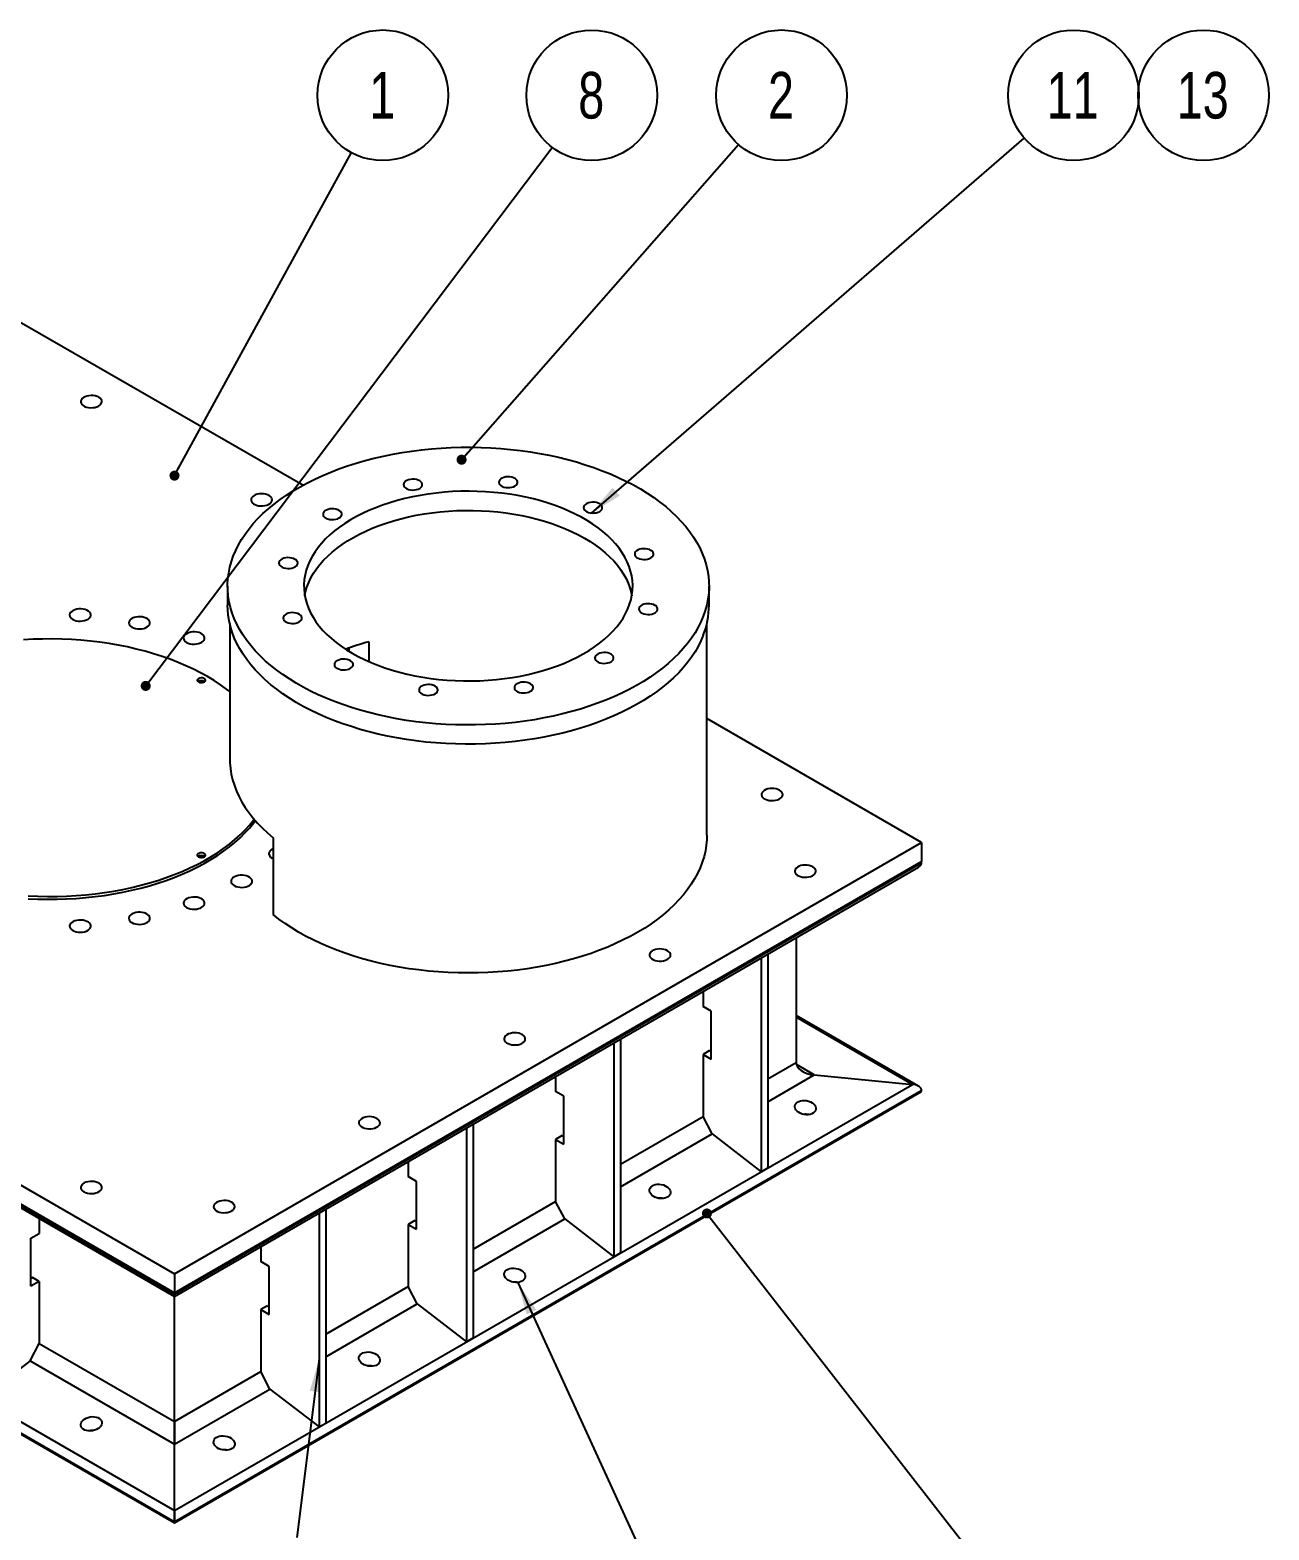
# Model space of a CAD drawing. Header units: millimetres. Extents: x 122 to 2816, y -707 to 556.
# Drawn here: x 328.4 to 398.8, y -651.1 to -565.9 of the extents above; entities that cross this region are included whole.
import ezdxf

# ---------------------------------------------------------------- set-up
doc = ezdxf.new("R2010")
doc.units = ezdxf.units.MM
doc.layers.add('FORMAT', color=7, linetype='Continuous')
doc.styles.add('SLDTEXTSTYLE7', font='TXT', dxfattribs={"width": 0.75})
doc.dimstyles.new('SLDDIMSTYLE0', dxfattribs={"dimtxt": 2.5, "dimasz": 1.852083, "dimexe": 0, "dimexo": 0.625, "dimgap": 0, "dimtad": 1, "dimdec": 0, "dimrnd": 1e-09, "dimtxsty": 'Standard', "dimsah": 1, "dimcen": 2.5, "dimazin": 3, "dimtfac": 1.852083, "dimtdec": 0, "dimtmove": 0, "dimatfit": 3, "dimfrac": 2})
doc.dimstyles.new('SLDDIMSTYLE1', dxfattribs={"dimtxt": 2.5, "dimasz": 0.569872, "dimexe": 0, "dimexo": 0.625, "dimgap": 0, "dimtad": 1, "dimdec": 0, "dimrnd": 1e-09, "dimtxsty": 'Standard', "dimblk1": 'DOT', "dimblk2": 'DOT', "dimsah": 1, "dimcen": 2.5, "dimazin": 3, "dimtfac": 0.569872, "dimtdec": 0, "dimtmove": 0, "dimatfit": 3, "dimldrblk": 'DOT', "dimfrac": 2})

# ---------------------------------------------------------------- blocks, each defined once
blk = doc.blocks.new('SW_NOTE_0_152')
at = {"layer": 'FORMAT', "color": 0}
blk.add_circle((1.782, 3.255), 3.71, dxfattribs=at)
at = {"layer": 'FORMAT', "color": 0, "insert": (1.755, 4.582), "char_height": 2.646, "attachment_point": 2, "style": 'SLDTEXTSTYLE7'}
blk.add_mtext('1', dxfattribs=at)
blk = doc.blocks.new('_Dot')
at = {"color": 0, "linetype": 'ByBlock', "lineweight": -2}
blk.add_line((-0.5, 0), (-1, 0), dxfattribs=at)
at = {"color": 0, "linetype": 'ByBlock', "const_width": 0.5}
blk.add_lwpolyline([(-0.25, 0, 1), (0.25, 0, 1)], format="xyb", close=True, dxfattribs=at)
blk = doc.blocks.new('SW_NOTE_0_153')
at = {"layer": 'FORMAT', "color": 0}
blk.add_circle((2.236, 2.961), 3.71, dxfattribs=at)
at = {"layer": 'FORMAT', "color": 0, "insert": (2.209, 4.289), "char_height": 2.646, "attachment_point": 2, "style": 'SLDTEXTSTYLE7'}
blk.add_mtext('8', dxfattribs=at)
blk = doc.blocks.new('SW_NOTE_0_154')
at = {"layer": 'FORMAT', "color": 0}
blk.add_circle((2.448, 2.789), 3.71, dxfattribs=at)
at = {"layer": 'FORMAT', "color": 0, "insert": (2.421, 4.116), "char_height": 2.646, "attachment_point": 2, "style": 'SLDTEXTSTYLE7'}
blk.add_mtext('2', dxfattribs=at)
blk = doc.blocks.new('SW_NOTE_0_158')
at = {"layer": 'FORMAT', "color": 0}
blk.add_circle((2.804, 2.43), 3.71, dxfattribs=at)
at = {"layer": 'FORMAT', "color": 0, "insert": (2.751, 3.758), "char_height": 2.6458, "attachment_point": 2, "style": 'SLDTEXTSTYLE7'}
blk.add_mtext('11', dxfattribs=at)
blk = doc.blocks.new('SW_NOTE_0_160')
at = {"layer": 'FORMAT', "color": 0}
blk.add_circle((1.955, 2.083), 3.71, dxfattribs=at)
at = {"layer": 'FORMAT', "color": 0, "insert": (1.902, 3.411), "char_height": 2.6458, "attachment_point": 2, "style": 'SLDTEXTSTYLE7'}
blk.add_mtext('13', dxfattribs=at)

msp = doc.modelspace()

# ---------------------------------------------------------------- linework, layer by layer
at = {"color": 7, "linetype": 'Continuous', "lineweight": 25}
for p, q in [((343.920992, -591.765351), (327.205282, -582.115577)), ((339.657413, -597.490687), (339.657413, -598.579408)), ((366.990746, -598.579408), (366.990746, -597.490687)), ((339.777413, -599.622623), (339.777413, -607.289177)), ((366.870746, -611.644061), (366.870746, -599.622623)), ((346.566595, -601.207251), (346.566595, -601.004481)), ((347.66704, -600.65214), (347.66704, -601.776208)), ((379.059779, -612.050541), (366.870746, -605.013962)), ((284.778875, -606.60782), (336.633372, -636.542784)), ((284.778875, -607.696541), (336.633372, -637.631505)), ((284.778875, -607.761952), (336.633372, -637.696916)), ((284.958402, -608.012171), (336.633372, -637.843496)), ((336.633372, -636.542784), (379.059779, -612.050541)), ((342.237803, -611.783377), (342.237803, -616.138262)), ((379.059779, -612.050541), (379.059779, -613.139262)), ((336.633372, -637.631505), (379.059779, -613.139262)), ((336.633372, -637.696916), (379.059779, -613.204673)), ((342.177593, -612.943311), (342.237803, -612.973715)), ((379.059779, -613.204673), (379.059779, -613.139262)), ((336.633372, -637.843496), (378.880251, -613.454892)), ((371.941571, -617.460507), (371.941571, -624.55425)), ((370.330247, -618.390704), (370.330247, -630.533324)), ((369.953124, -618.608413), (369.953124, -630.751032)), ((284.778875, -620.695783), (336.633372, -650.630747)), ((284.778875, -620.761194), (336.633372, -650.696158)), ((285.290945, -620.346764), (336.633372, -649.986116)), ((366.650055, -620.515234), (366.650055, -621.365414)), ((367.121459, -621.63755), (366.650055, -621.365414)), ((367.121459, -624.359353), (367.121459, -621.63755)), ((378.880251, -625.888285), (371.941571, -621.88267)), ((361.585693, -623.438828), (361.585693, -635.581447)), ((361.962817, -623.221119), (361.962817, -635.363738)), ((367.027178, -623.869508), (366.650055, -624.087217)), ((366.650055, -624.087217), (366.650055, -627.608977)), ((366.650055, -624.087217), (367.121459, -624.359353)), ((367.027178, -623.869508), (367.121459, -623.923935)), ((372.965712, -625.252288), (378.547708, -625.789484)), ((336.633372, -649.986116), (378.547708, -625.789484)), ((336.633372, -650.630747), (379.059779, -626.138504)), ((358.282625, -625.345649), (358.282625, -626.195829)), ((379.059779, -626.203915), (379.059779, -626.138504)), ((336.633372, -650.696158), (379.059779, -626.203915)), ((358.754029, -626.467965), (358.282625, -626.195829)), ((358.754029, -629.189768), (358.754029, -626.467965)), ((367.162126, -628.602628), (366.650055, -627.608977)), ((353.218263, -628.269242), (353.218263, -640.411862)), ((353.595387, -628.051534), (353.595387, -640.194153)), ((358.659748, -628.699923), (358.282625, -628.917631)), ((358.659748, -628.699923), (358.754029, -628.75435)), ((367.162126, -628.602628), (369.953124, -630.751032)), ((358.282625, -628.917631), (358.282625, -632.439391)), ((358.282625, -628.917631), (358.754029, -629.189768)), ((349.915194, -630.176063), (349.915194, -631.026243)), ((350.386599, -631.298379), (349.915194, -631.026243)), ((369.953124, -630.751032), (370.330247, -630.533324)), ((350.386599, -634.020182), (350.386599, -631.298379)), ((345.227956, -632.881948), (345.227956, -645.024568)), ((358.794695, -633.433042), (358.282625, -632.439391)), ((328.949478, -633.407679), (328.949478, -634.257859)), ((344.850833, -633.099657), (344.850833, -645.242276)), ((350.292318, -633.530337), (349.915194, -633.748046)), ((349.915194, -633.748046), (349.915194, -637.269806)), ((349.915194, -633.748046), (350.386599, -634.020182)), ((350.292318, -633.530337), (350.386599, -633.584765)), ((358.794695, -633.433042), (361.585693, -635.581447)), ((328.478074, -634.529995), (328.949478, -634.257859)), ((328.478074, -637.251798), (328.478074, -634.529995)), ((341.547764, -635.006478), (341.547764, -635.856658)), ((361.585693, -635.581447), (361.962817, -635.363738)), ((342.019169, -636.128794), (341.547764, -635.856658)), ((342.019169, -638.850597), (342.019169, -636.128794)), ((328.572355, -636.761953), (328.478074, -636.81638)), ((328.949478, -636.979662), (328.478074, -637.251798)), ((328.949478, -636.979662), (328.572355, -636.761953)), ((328.949478, -636.979662), (328.949478, -640.501421)), ((336.633372, -636.542784), (336.633372, -637.631505)), ((336.633372, -637.696916), (336.633372, -637.631505)), ((336.633372, -637.843496), (336.633372, -637.696916)), ((336.633372, -637.696916), (336.633372, -637.843496)), ((336.633372, -644.937239), (336.633372, -637.843496)), ((350.427265, -638.263457), (349.915194, -637.269806)), ((341.924888, -638.360752), (341.547764, -638.578461)), ((341.547764, -638.578461), (341.547764, -642.100221)), ((341.547764, -638.578461), (342.019169, -638.850597)), ((341.924888, -638.360752), (342.019169, -638.415179)), ((350.427265, -638.263457), (353.218263, -640.411862)), ((328.437407, -641.495072), (328.949478, -640.501421)), ((353.218263, -640.411862), (353.595387, -640.194153)), ((328.437407, -641.495072), (325.64641, -643.643477)), ((342.059835, -643.093872), (341.547764, -642.100221)), ((342.059835, -643.093872), (344.850833, -645.242276)), ((336.633372, -646.226502), (336.633372, -644.937239)), ((336.633372, -644.937239), (336.633372, -646.226502)), ((344.850833, -645.242276), (345.227956, -645.024568)), ((336.633372, -649.986116), (336.633372, -646.226502)), ((336.633372, -650.630747), (336.633372, -649.986116)), ((336.633372, -649.986116), (336.633372, -650.630747)), ((336.633372, -650.696158), (336.633372, -650.630747))]:
    msp.add_line(p, q, dxfattribs=at)
at = {"color": 8, "linetype": 'Continuous', "lineweight": 25}
for p, q in [((378.547708, -625.789484), (371.941571, -621.975842)), ((370.330247, -625.484447), (371.941571, -624.55425)), ((370.330247, -626.77371), (372.965712, -625.252288)), ((372.965712, -625.252288), (371.958282, -624.670711)), ((361.962817, -630.314861), (366.650055, -627.608977)), ((361.962817, -631.604125), (367.162126, -628.602628)), ((353.595387, -635.145276), (358.282625, -632.439391)), ((353.595387, -636.434539), (358.794695, -633.433042)), ((345.227956, -639.975691), (349.915194, -637.269806)), ((345.227956, -641.264954), (350.427265, -638.263457)), ((328.949478, -640.501421), (336.633372, -644.937239)), ((328.437407, -641.495072), (336.633372, -646.226502)), ((336.633372, -644.937239), (341.547764, -642.100221)), ((336.633372, -646.226502), (342.059835, -643.093872))]:
    msp.add_line(p, q, dxfattribs=at)
at = {"color": 7, "linetype": 'Continuous', "lineweight": 25, "flags": 128}
for points in [[(332.343591, -586.769103), (332.249502, -586.724814), (332.141897, -586.692365), (332.025179, -586.673086), (331.904127, -586.667764), (331.783698, -586.676618), (331.668821, -586.699286), (331.564201, -586.734839), (331.474119, -586.781822), (331.402264, -586.838312), (331.351577, -586.901995), (331.324134, -586.970265), (331.321059, -587.040327), (331.342477, -587.109311), (331.387511, -587.174395), (331.454317, -587.232913), (331.540162, -587.28247), (331.641529, -587.321036), (331.754269, -587.347034), (331.873767, -587.359398), (331.99513, -587.357623), (332.11339, -587.34178), (332.223704, -587.31252), (332.321558, -587.271039), (332.402944, -587.219035), (332.46453, -587.158639), (332.503796, -587.092322), (332.519134, -587.0228), (332.509916, -586.952918), (332.476519, -586.885539), (332.42031, -586.823419), (332.343591, -586.769103)], [(366.666792, -599.198309), (366.533154, -599.515159), (366.376949, -599.828551), (366.198443, -600.137948), (365.997942, -600.442823), (365.775788, -600.742654), (365.53236, -601.036929), (365.268075, -601.325145), (364.983383, -601.60681), (364.678772, -601.881443), (364.354761, -602.148574), (364.011905, -602.407748), (363.650788, -602.65852), (363.272029, -602.900464), (362.876274, -603.133165), (362.464199, -603.356226), (362.036508, -603.569266), (361.593932, -603.77192), (361.137227, -603.963844), (360.667174, -604.144707), (360.184575, -604.314203), (359.690255, -604.472041), (359.185059, -604.617951), (358.669849, -604.751685), (358.145506, -604.873013), (357.612926, -604.981728), (357.073018, -605.077646), (356.526705, -605.160601), (355.974921, -605.230452), (355.418608, -605.28708), (354.858716, -605.330388), (354.296202, -605.360302), (353.732028, -605.37677), (353.167156, -605.379766), (352.602553, -605.369283), (352.039182, -605.34534), (351.478007, -605.307977), (350.919986, -605.257259), (350.366071, -605.193271), (349.817211, -605.116124), (349.274342, -605.025949), (348.738392, -604.9229), (348.210277, -604.807153), (347.690898, -604.678906), (347.181143, -604.538378), (346.681884, -604.385809), (346.193973, -604.22146), (345.718243, -604.045612), (345.255508, -603.858564), (344.806558, -603.660638), (344.37216, -603.452169), (343.953056, -603.233516), (343.549962, -603.005052), (343.163568, -602.767166), (342.794532, -602.520265), (342.443486, -602.264772), (342.111029, -602.001122), (341.79773, -601.729766), (341.504123, -601.451167), (341.23071, -601.165802), (340.977959, -600.874159), (340.7463, -600.576734), (340.536131, -600.274038), (340.34781, -599.966586), (340.181658, -599.654904), (340.03796, -599.339524), (339.916961, -599.020986), (339.818868, -598.699833), (339.743849, -598.376614), (339.692031, -598.051882), (339.663503, -597.726191), (339.658314, -597.400098), (339.676472, -597.074159), (339.717948, -596.748932), (339.782669, -596.424972), (339.870526, -596.102833), (339.981367, -595.783066), (340.115005, -595.466215), (340.27121, -595.152824), (340.449715, -594.843426), (340.650217, -594.538552), (340.872371, -594.238721), (341.115799, -593.944446), (341.380084, -593.65623), (341.664776, -593.374564), (341.969387, -593.099932), (342.293398, -592.8328), (342.636254, -592.573627), (342.997371, -592.322854), (343.37613, -592.080911), (343.771885, -591.84821), (344.18396, -591.625149), (344.611651, -591.412109), (345.054227, -591.209454), (345.510931, -591.017531), (345.980985, -590.836667), (346.463584, -590.667172), (346.957904, -590.509334), (347.4631, -590.363424), (347.97831, -590.22969), (348.502653, -590.108362), (349.035233, -589.999646), (349.575141, -589.903729), (350.121454, -589.820774), (350.673238, -589.750923), (351.229551, -589.694295), (351.789443, -589.650987), (352.351957, -589.621073), (352.916131, -589.604604), (353.481003, -589.601609), (354.045606, -589.612092), (354.608977, -589.636035), (355.170152, -589.673398), (355.728173, -589.724116), (356.282088, -589.788104), (356.830948, -589.865251), (357.373817, -589.955426), (357.909767, -590.058475), (358.437882, -590.174222), (358.957261, -590.302469), (359.467015, -590.442997), (359.966275, -590.595566), (360.454186, -590.759915), (360.929916, -590.935763), (361.392651, -591.12281), (361.841601, -591.320737), (362.275999, -591.529205), (362.695103, -591.747858), (363.098196, -591.976323), (363.484591, -592.214209), (363.853627, -592.461109), (364.204673, -592.716603), (364.53713, -592.980253), (364.850429, -593.251609), (365.144036, -593.530207), (365.417449, -593.815572), (365.6702, -594.107216), (365.901858, -594.40464), (366.112028, -594.707337), (366.300349, -595.014789), (366.466501, -595.326471), (366.610199, -595.641851), (366.731198, -595.960389), (366.829291, -596.281542), (366.90431, -596.604761), (366.956128, -596.929493), (366.984656, -597.255184), (366.989845, -597.581277), (366.971686, -597.907216), (366.930211, -598.232443), (366.86549, -598.556402), (366.777633, -598.878541), (366.666792, -599.198309)], [(349.656001, -591.661425), (349.643359, -591.727601), (349.655656, -591.793798), (349.692315, -591.856922), (349.751624, -591.914021), (349.830808, -591.962424), (349.926166, -591.999869), (350.033237, -592.024604), (350.147017, -592.035474), (350.262184, -592.03197), (350.373353, -592.014255), (350.475327, -591.983159), (350.563337, -591.940134), (350.633268, -591.887193), (350.68185, -591.826812), (350.706812, -591.761813), (350.706985, -591.695237), (350.682363, -591.630195), (350.634096, -591.569729), (350.564441, -591.516667), (350.476656, -591.47349), (350.374844, -591.442217), (350.263768, -591.424309), (350.148619, -591.420604), (350.034784, -591.431276), (349.927584, -591.455826), (349.832031, -591.493105), (349.752595, -591.541371), (349.692989, -591.598366), (349.656001, -591.661425)], [(355.06879, -591.524997), (355.056148, -591.591172), (355.068445, -591.65737), (355.105104, -591.720493), (355.164413, -591.777592), (355.243597, -591.825995), (355.338954, -591.86344), (355.446026, -591.888175), (355.559805, -591.899045), (355.674973, -591.895541), (355.786142, -591.877826), (355.888116, -591.84673), (355.976126, -591.803705), (356.046057, -591.750764), (356.094639, -591.690383), (356.1196, -591.625384), (356.119774, -591.558808), (356.095151, -591.493766), (356.046884, -591.4333), (355.97723, -591.380238), (355.889444, -591.337061), (355.787633, -591.305788), (355.676556, -591.28788), (355.561408, -591.284175), (355.447572, -591.294848), (355.340372, -591.319397), (355.24482, -591.356676), (355.165384, -591.404942), (355.105778, -591.461937), (355.06879, -591.524997)], [(342.007383, -592.347892), (341.913295, -592.303603), (341.805689, -592.271154), (341.688971, -592.251874), (341.56792, -592.246553), (341.447491, -592.255407), (341.332614, -592.278075), (341.227993, -592.313628), (341.137911, -592.360611), (341.066056, -592.417101), (341.01537, -592.480784), (340.987927, -592.549054), (340.984852, -592.619115), (341.006269, -592.6881), (341.051303, -592.753184), (341.11811, -592.811702), (341.203954, -592.861258), (341.305321, -592.899825), (341.418062, -592.925823), (341.53756, -592.938187), (341.658923, -592.936411), (341.777182, -592.920569), (341.887497, -592.891308), (341.98535, -592.849827), (342.066736, -592.797824), (342.128323, -592.737428), (342.167589, -592.671111), (342.182927, -592.601589), (342.173708, -592.531707), (342.140311, -592.464327), (342.084103, -592.402208), (342.007383, -592.347892)], [(344.211983, -596.324507), (344.121994, -596.59028), (344.055249, -596.858328), (344.011919, -597.127973), (343.992111, -597.398534), (343.995877, -597.669328), (344.023207, -597.939671), (344.074032, -598.20888), (344.148223, -598.476274), (344.245594, -598.741179), (344.365897, -599.002925), (344.508829, -599.260851), (344.67403, -599.514305), (344.861081, -599.762648), (345.06951, -600.005251), (345.298792, -600.241502), (345.548345, -600.470805), (345.817541, -600.692579), (346.1057, -600.906265), (346.412092, -601.111323), (346.735945, -601.307236), (347.07644, -601.493507), (347.432717, -601.669667), (347.803876, -601.83527), (348.188979, -601.989898), (348.587055, -602.133161), (348.997096, -602.264697), (349.418068, -602.384173), (349.848907, -602.491288), (350.288524, -602.585771), (350.735809, -602.667383), (351.189633, -602.735919), (351.648848, -602.791204), (352.112295, -602.8331), (352.578804, -602.861501), (353.047195, -602.876335), (353.516285, -602.877563), (353.98489, -602.865185), (354.451825, -602.839229), (354.915912, -602.799763), (355.375977, -602.746886), (355.83086, -602.680731), (356.27941, -602.601465), (356.720494, -602.509289), (357.152999, -602.404436), (357.575832, -602.287171), (357.987924, -602.157788), (358.388236, -602.016617), (358.775754, -601.864012), (359.149502, -601.700361), (359.508533, -601.526075), (359.851943, -601.341595), (360.178862, -601.147388), (360.488465, -600.943943), (360.779971, -600.731776), (361.052643, -600.511421), (361.305791, -600.283435), (361.538777, -600.048395), (361.751012, -599.806894), (361.94196, -599.559541), (362.111138, -599.306963), (362.258119, -599.049796), (362.382532, -598.788692), (362.484063, -598.524308), (362.562455, -598.257313), (362.61751, -597.988382), (362.649089, -597.718193), (362.657112, -597.44743), (362.641559, -597.176776), (362.602469, -596.906915), (362.539942, -596.638529), (362.454134, -596.372295), (362.345263, -596.108886), (362.213603, -595.848968), (362.059488, -595.593198), (361.883307, -595.34222), (361.685504, -595.09667), (361.466579, -594.857167), (361.227086, -594.624316), (360.967629, -594.398706), (360.688864, -594.180907), (360.391495, -593.971469), (360.076273, -593.77092), (359.743994, -593.579768), (359.395498, -593.398496), (359.031665, -593.22756), (358.653414, -593.067394), (358.261701, -592.918401), (357.857515, -592.780958), (357.441877, -592.655412), (357.015837, -592.542081), (356.580472, -592.44125), (356.136881, -592.353175), (355.686184, -592.278077), (355.22952, -592.216147), (354.768043, -592.167541), (354.302919, -592.132382), (353.835321, -592.110758), (353.366433, -592.102724), (352.897437, -592.108301), (352.429519, -592.127474), (351.963861, -592.160195), (351.501639, -592.206382), (351.04402, -592.265917), (350.592161, -592.33865), (350.147204, -592.424397), (349.710271, -592.522943), (349.282467, -592.634038), (348.864873, -592.7574), (348.458542, -592.89272), (348.064503, -593.039654), (347.68375, -593.197832), (347.317245, -593.366855), (346.965913, -593.546294), (346.630643, -593.735697), (346.312281, -593.934586), (346.011631, -594.142458), (345.729454, -594.358787), (345.466461, -594.583029), (345.223317, -594.814615), (345.000636, -595.052961), (344.798981, -595.297465), (344.618861, -595.547509), (344.460731, -595.802462), (344.324991, -596.061679), (344.211983, -596.324507)], [(359.874566, -592.969214), (359.861924, -593.035389), (359.874221, -593.101587), (359.91088, -593.16471), (359.970189, -593.221809), (360.049373, -593.270212), (360.14473, -593.307657), (360.251802, -593.332393), (360.365582, -593.343263), (360.480749, -593.339758), (360.591918, -593.322043), (360.693892, -593.290947), (360.781902, -593.247922), (360.851833, -593.194982), (360.900415, -593.1346), (360.925377, -593.069602), (360.92555, -593.003025), (360.900928, -592.937983), (360.852661, -592.877518), (360.783006, -592.824456), (360.695221, -592.781278), (360.593409, -592.750005), (360.482332, -592.732097), (360.367184, -592.728393), (360.253349, -592.739065), (360.146148, -592.763614), (360.050596, -592.800893), (359.97116, -592.849159), (359.911554, -592.906154), (359.874566, -592.969214)], [(344.038503, -598.035048), (344.085704, -597.812783), (344.164096, -597.545788), (344.265626, -597.281404), (344.39004, -597.020299), (344.537021, -596.763133), (344.706199, -596.510555), (344.897147, -596.263202), (345.109382, -596.021701), (345.342368, -595.786661), (345.595516, -595.558675), (345.868188, -595.33832), (346.159694, -595.126152), (346.469297, -594.922708), (346.796216, -594.728501), (347.139626, -594.544021), (347.498657, -594.369735), (347.872405, -594.206083), (348.259923, -594.053479), (348.660235, -593.912307), (349.072327, -593.782925), (349.49516, -593.66566), (349.927665, -593.560806), (350.368749, -593.468631), (350.817299, -593.389365), (351.272182, -593.32321), (351.732247, -593.270333), (352.196334, -593.230867), (352.663269, -593.204911), (353.131874, -593.192532), (353.600964, -593.193761), (354.069355, -593.208595), (354.535863, -593.236995), (354.999311, -593.278891), (355.458526, -593.334177), (355.91235, -593.402712), (356.359635, -593.484325), (356.799252, -593.578808), (357.230091, -593.685922), (357.651063, -593.805399), (358.061104, -593.936934), (358.45918, -594.080198), (358.844283, -594.234826), (359.215442, -594.400429), (359.571719, -594.576589), (359.912214, -594.76286), (360.236067, -594.958772), (360.542459, -595.16383), (360.830617, -595.377517), (361.099813, -595.599291), (361.349367, -595.828594), (361.578649, -596.064845), (361.787078, -596.307448), (361.974129, -596.555791), (362.13933, -596.809245), (362.282262, -597.067171), (362.402565, -597.328917), (362.499936, -597.593822), (362.574127, -597.861216), (362.609656, -598.035048)], [(345.086552, -593.341945), (345.073911, -593.40812), (345.086207, -593.474318), (345.122867, -593.537441), (345.182175, -593.59454), (345.261359, -593.642943), (345.356717, -593.680388), (345.463789, -593.705124), (345.577568, -593.715993), (345.692735, -593.712489), (345.803905, -593.694774), (345.905879, -593.663678), (345.993889, -593.620653), (346.06382, -593.567712), (346.112402, -593.507331), (346.137363, -593.442332), (346.137536, -593.375756), (346.112914, -593.310714), (346.064647, -593.250248), (345.994992, -593.197186), (345.907207, -593.154009), (345.805396, -593.122736), (345.694319, -593.104828), (345.579171, -593.101124), (345.465335, -593.111796), (345.358135, -593.136345), (345.262583, -593.173624), (345.183146, -593.22189), (345.123541, -593.278885), (345.086552, -593.341945)], [(362.785626, -595.6071), (362.772984, -595.673276), (362.785281, -595.739473), (362.82194, -595.802597), (362.881249, -595.859695), (362.960433, -595.908099), (363.05579, -595.945544), (363.162862, -595.970279), (363.276642, -595.981149), (363.391809, -595.977645), (363.502978, -595.95993), (363.604952, -595.928833), (363.692962, -595.885809), (363.762893, -595.832868), (363.811475, -595.772487), (363.836436, -595.707488), (363.83661, -595.640911), (363.811988, -595.57587), (363.763721, -595.515404), (363.694066, -595.462342), (363.60628, -595.419165), (363.504469, -595.387891), (363.393392, -595.369984), (363.278244, -595.366279), (363.164408, -595.376951), (363.057208, -595.401501), (362.961656, -595.43878), (362.88222, -595.487046), (362.822614, -595.544041), (362.785626, -595.6071)], [(342.584823, -596.11626), (342.572182, -596.182436), (342.584478, -596.248633), (342.621138, -596.311757), (342.680446, -596.368855), (342.759631, -596.417259), (342.854988, -596.454703), (342.96206, -596.479439), (343.075839, -596.490309), (343.191006, -596.486804), (343.302176, -596.46909), (343.40415, -596.437993), (343.49216, -596.394969), (343.562091, -596.342028), (343.610673, -596.281647), (343.635634, -596.216648), (343.635808, -596.150071), (343.611185, -596.085029), (343.562918, -596.024564), (343.493264, -595.971502), (343.405478, -595.928325), (343.303667, -595.897051), (343.19259, -595.879143), (343.077442, -595.875439), (342.963606, -595.886111), (342.856406, -595.910661), (342.760854, -595.94794), (342.681418, -595.996205), (342.621812, -596.0532), (342.584823, -596.11626)], [(330.862293, -599.379092), (330.956381, -599.423381), (331.063987, -599.455829), (331.180705, -599.475109), (331.301757, -599.480431), (331.422186, -599.471577), (331.537062, -599.448909), (331.641683, -599.413356), (331.731765, -599.366372), (331.80362, -599.309883), (331.854307, -599.2462), (331.881749, -599.17793), (331.884825, -599.107868), (331.863407, -599.038884), (331.818373, -598.9738), (331.751566, -598.915282), (331.665722, -598.865725), (331.564355, -598.827159), (331.451615, -598.801161), (331.332117, -598.788797), (331.210754, -598.790572), (331.092494, -598.806415), (330.98218, -598.835675), (330.884326, -598.877156), (330.80294, -598.929159), (330.741353, -598.989556), (330.702087, -599.055873), (330.68675, -599.125395), (330.695968, -599.195276), (330.729365, -599.262656), (330.785574, -599.324776), (330.862293, -599.379092)], [(366.666792, -600.28703), (366.533154, -600.603881), (366.376949, -600.917272), (366.198443, -601.226669), (365.997942, -601.531544), (365.775788, -601.831375), (365.53236, -602.12565), (365.268075, -602.413866), (364.983383, -602.695531), (364.678772, -602.970164), (364.354761, -603.237296), (364.011905, -603.496469), (363.650788, -603.747242), (363.272029, -603.989185), (362.876274, -604.221886), (362.464199, -604.444947), (362.036508, -604.657987), (361.593932, -604.860641), (361.137227, -605.052565), (360.667174, -605.233429), (360.184575, -605.402924), (359.690255, -605.560762), (359.185059, -605.706672), (358.669849, -605.840406), (358.145506, -605.961734), (357.612926, -606.070449), (357.073018, -606.166367), (356.526705, -606.249322), (355.974921, -606.319173), (355.418608, -606.375801), (354.858716, -606.419109), (354.296202, -606.449023), (353.732028, -606.465492), (353.167156, -606.468487), (352.602553, -606.458004), (352.039182, -606.434061), (351.478007, -606.396698), (350.919986, -606.34598), (350.366071, -606.281992), (349.817211, -606.204845), (349.274342, -606.11467), (348.738392, -606.011621), (348.210277, -605.895874), (347.690898, -605.767627), (347.181143, -605.627099), (346.681884, -605.47453), (346.193973, -605.310181), (345.718243, -605.134333), (345.255508, -604.947285), (344.806558, -604.749359), (344.37216, -604.540891), (343.953056, -604.322237), (343.549962, -604.093773), (343.163568, -603.855887), (342.794532, -603.608986), (342.443486, -603.353493), (342.111029, -603.089843), (341.79773, -602.818487), (341.504123, -602.539888), (341.23071, -602.254524), (340.977959, -601.96288), (340.7463, -601.665456), (340.536131, -601.362759), (340.34781, -601.055307), (340.181658, -600.743625), (340.03796, -600.428245), (339.916961, -600.109707), (339.818868, -599.788554), (339.743849, -599.465335), (339.692031, -599.140603), (339.663503, -598.814912), (339.657413, -598.579408)], [(363.021953, -598.731837), (363.009312, -598.798012), (363.021608, -598.86421), (363.058268, -598.927333), (363.117576, -598.984432), (363.19676, -599.032835), (363.292118, -599.07028), (363.39919, -599.095016), (363.512969, -599.105886), (363.628136, -599.102381), (363.739306, -599.084666), (363.84128, -599.05357), (363.92929, -599.010545), (363.999221, -598.957605), (364.047803, -598.897223), (364.072764, -598.832225), (364.072937, -598.765648), (364.048315, -598.700606), (364.000048, -598.640141), (363.930393, -598.587079), (363.842608, -598.543901), (363.740797, -598.512628), (363.62972, -598.49472), (363.514572, -598.491016), (363.400736, -598.501688), (363.293536, -598.526237), (363.197984, -598.563516), (363.118547, -598.611782), (363.058942, -598.668777), (363.021953, -598.731837)], [(334.224338, -599.822082), (334.318426, -599.866371), (334.426032, -599.89882), (334.54275, -599.918099), (334.663801, -599.923421), (334.784231, -599.914567), (334.899107, -599.891899), (335.003728, -599.856346), (335.09381, -599.809363), (335.165665, -599.752873), (335.216351, -599.68919), (335.243794, -599.62092), (335.246869, -599.550859), (335.225452, -599.481874), (335.180418, -599.41679), (335.113611, -599.358272), (335.027767, -599.308715), (334.9264, -599.270149), (334.813659, -599.244151), (334.694162, -599.231787), (334.572799, -599.233562), (334.454539, -599.249405), (334.344224, -599.278665), (334.246371, -599.320146), (334.164985, -599.37215), (334.103398, -599.432546), (334.064132, -599.498863), (334.048794, -599.568385), (334.058013, -599.638267), (334.09141, -599.705646), (334.147619, -599.767766), (334.224338, -599.822082)], [(342.821151, -599.240997), (342.808509, -599.307172), (342.820806, -599.373369), (342.857465, -599.436493), (342.916774, -599.493592), (342.995958, -599.541995), (343.091316, -599.57944), (343.198387, -599.604175), (343.312167, -599.615045), (343.427334, -599.611541), (343.538503, -599.593826), (343.640477, -599.56273), (343.728487, -599.519705), (343.798418, -599.466764), (343.847, -599.406383), (343.871962, -599.341384), (343.872135, -599.274808), (343.847513, -599.209766), (343.799246, -599.1493), (343.729591, -599.096238), (343.641806, -599.053061), (343.539994, -599.021788), (343.428918, -599.00388), (343.313769, -599.000175), (343.199934, -599.010848), (343.092733, -599.035397), (342.997181, -599.072676), (342.917745, -599.120942), (342.858139, -599.177937), (342.821151, -599.240997)], [(339.777413, -603.481465), (339.597603, -603.343344), (339.255794, -603.098236), (338.896034, -602.861845), (338.51899, -602.634607), (338.125361, -602.416945), (337.715874, -602.20926), (337.291289, -602.011937), (336.852392, -601.825342), (336.399996, -601.649821), (335.934937, -601.485698), (335.458078, -601.333277), (334.970301, -601.19284), (334.47251, -601.064649), (333.965626, -600.948939), (333.450589, -600.845925), (332.928351, -600.755798), (332.39988, -600.678725), (331.866154, -600.614849), (331.328162, -600.564288), (330.786901, -600.527135), (330.243371, -600.503459), (329.698581, -600.493304), (329.153538, -600.49669), (328.609252, -600.513609), (328.066731, -600.54403)], [(337.331334, -600.685849), (337.425422, -600.730138), (337.533028, -600.762587), (337.649746, -600.781867), (337.770798, -600.787188), (337.891227, -600.778334), (338.006104, -600.755666), (338.110724, -600.720113), (338.200806, -600.67313), (338.272661, -600.61664), (338.323348, -600.552957), (338.35079, -600.484687), (338.353866, -600.414626), (338.332448, -600.345641), (338.287414, -600.280557), (338.220608, -600.222039), (338.134763, -600.172483), (338.033396, -600.133916), (337.920656, -600.107918), (337.801158, -600.095554), (337.679795, -600.09733), (337.561535, -600.113172), (337.451221, -600.142433), (337.353367, -600.183914), (337.271981, -600.235917), (337.210394, -600.296313), (337.171128, -600.36263), (337.155791, -600.432152), (337.165009, -600.502034), (337.198406, -600.569414), (337.254615, -600.631533), (337.331334, -600.685849)], [(360.520224, -601.506152), (360.507583, -601.572328), (360.519879, -601.638525), (360.556539, -601.701649), (360.615847, -601.758747), (360.695032, -601.807151), (360.790389, -601.844596), (360.897461, -601.869331), (361.01124, -601.880201), (361.126407, -601.876697), (361.237577, -601.858982), (361.339551, -601.827885), (361.427561, -601.784861), (361.497492, -601.73192), (361.546074, -601.671539), (361.571035, -601.60654), (361.571209, -601.539963), (361.546586, -601.474922), (361.498319, -601.414456), (361.428665, -601.361394), (361.340879, -601.318217), (361.239068, -601.286943), (361.127991, -601.269036), (361.012843, -601.265331), (360.899007, -601.276003), (360.791807, -601.300553), (360.696255, -601.337832), (360.616819, -601.386098), (360.557213, -601.443093), (360.520224, -601.506152)], [(345.732211, -601.878883), (345.719569, -601.945059), (345.731866, -602.011256), (345.768525, -602.07438), (345.827834, -602.131478), (345.907018, -602.179882), (346.002375, -602.217326), (346.109447, -602.242062), (346.223227, -602.252932), (346.338394, -602.249427), (346.449563, -602.231713), (346.551537, -602.200616), (346.639547, -602.157592), (346.709478, -602.104651), (346.75806, -602.04427), (346.783022, -601.979271), (346.783195, -601.912694), (346.758573, -601.847652), (346.710306, -601.787187), (346.640651, -601.734125), (346.552866, -601.690948), (346.451054, -601.659674), (346.339977, -601.641766), (346.224829, -601.638062), (346.110994, -601.648734), (346.003793, -601.673284), (345.908241, -601.710563), (345.828805, -601.758828), (345.769199, -601.815823), (345.732211, -601.878883)], [(338.000445, -602.933957), (338.062957, -602.959723), (338.136575, -602.972376), (338.21332, -602.970543), (338.284876, -602.954424), (338.34349, -602.925766), (338.382808, -602.887674), (338.398571, -602.844276), (338.38907, -602.800275), (338.355335, -602.760438), (338.301021, -602.729084), (338.232015, -602.709609), (338.155794, -602.704124), (338.080618, -602.713224), (338.014633, -602.735922), (337.964991, -602.769758), (337.937069, -602.811067), (337.933895, -602.855371), (337.955812, -602.897869), (338.000445, -602.933957)], [(350.537987, -603.3231), (350.525345, -603.389276), (350.537642, -603.455473), (350.574302, -603.518597), (350.63361, -603.575695), (350.712794, -603.624099), (350.808152, -603.661544), (350.915223, -603.686279), (351.029003, -603.697149), (351.14417, -603.693645), (351.25534, -603.67593), (351.357313, -603.644833), (351.445323, -603.601809), (351.515254, -603.548868), (351.563836, -603.488487), (351.588798, -603.423488), (351.588971, -603.356911), (351.564349, -603.29187), (351.516082, -603.231404), (351.446427, -603.178342), (351.358642, -603.135165), (351.25683, -603.103891), (351.145754, -603.085984), (351.030605, -603.082279), (350.91677, -603.092951), (350.80957, -603.117501), (350.714017, -603.15478), (350.634581, -603.203046), (350.574975, -603.260041), (350.537987, -603.3231)], [(355.950776, -603.186671), (355.938134, -603.252847), (355.950431, -603.319044), (355.98709, -603.382168), (356.046399, -603.439267), (356.125583, -603.48767), (356.22094, -603.525115), (356.328012, -603.54985), (356.441792, -603.56072), (356.556959, -603.557216), (356.668128, -603.539501), (356.770102, -603.508405), (356.858112, -603.46538), (356.928043, -603.412439), (356.976625, -603.352058), (357.001586, -603.287059), (357.00176, -603.220483), (356.977138, -603.155441), (356.928871, -603.094975), (356.859216, -603.041913), (356.77143, -602.998736), (356.669619, -602.967463), (356.558542, -602.949555), (356.443394, -602.94585), (356.329558, -602.956522), (356.222358, -602.981072), (356.126806, -603.018351), (356.04737, -603.066617), (355.987764, -603.123612), (355.950776, -603.186671)], [(339.777413, -607.289177), (339.7839, -607.531165), (339.812968, -607.8554), (339.865323, -608.17866), (339.940876, -608.500386), (340.039496, -608.820025), (340.161013, -609.137025), (340.305217, -609.450841), (340.471861, -609.76093), (340.660657, -610.06676), (340.871279, -610.367801), (341.103365, -610.663537), (341.356514, -610.953456), (341.630291, -611.23706), (341.924222, -611.51386), (342.237803, -611.783377)], [(370.998762, -609.084258), (370.904673, -609.039969), (370.797067, -609.007521), (370.680349, -608.988241), (370.559298, -608.982919), (370.438869, -608.991773), (370.323992, -609.014441), (370.219371, -609.049994), (370.129289, -609.096978), (370.057434, -609.153467), (370.006748, -609.21715), (369.979305, -609.28542), (369.97623, -609.355482), (369.997647, -609.424466), (370.042681, -609.48955), (370.109488, -609.548068), (370.195332, -609.597625), (370.296699, -609.636191), (370.40944, -609.662189), (370.528938, -609.674553), (370.650301, -609.672778), (370.76856, -609.656935), (370.878875, -609.627675), (370.976728, -609.586194), (371.058114, -609.534191), (371.119701, -609.473794), (371.158967, -609.407477), (371.174305, -609.337955), (371.165086, -609.268074), (371.131689, -609.200694), (371.075481, -609.138574), (370.998762, -609.084258)], [(328.337708, -615.08325), (328.881237, -615.106925), (329.426028, -615.11708), (329.971071, -615.113695), (330.515357, -615.096776), (331.057878, -615.066354), (331.597629, -615.022487), (332.133612, -614.965255), (332.664833, -614.894764), (333.190309, -614.811145), (333.709067, -614.714552), (334.220146, -614.605165), (334.7226, -614.483186), (335.215498, -614.34884), (335.697928, -614.202378), (336.168996, -614.044069), (336.62783, -613.874208), (337.07358, -613.693108), (337.505421, -613.501104), (337.922553, -613.298554), (338.324204, -613.085831), (338.70963, -612.863329), (339.078117, -612.631461), (339.428983, -612.390656), (339.761578, -612.141359), (340.075286, -611.884033), (340.369527, -611.619154), (340.643756, -611.347212), (340.897464, -611.068712), (341.130182, -610.784168), (341.165703, -610.737767)], [(328.337708, -615.246558), (328.881237, -615.270234), (329.426028, -615.280388), (329.971071, -615.277003), (330.515357, -615.260084), (331.057878, -615.229662), (331.597629, -615.185795), (332.133612, -615.128563), (332.664833, -615.058072), (333.190309, -614.974453), (333.709067, -614.87786), (334.220146, -614.768473), (334.7226, -614.646494), (335.215498, -614.512149), (335.697928, -614.365686), (336.168996, -614.207377), (336.62783, -614.037516), (337.07358, -613.856416), (337.505421, -613.664413), (337.922553, -613.461862), (338.324204, -613.249139), (338.70963, -613.026637), (339.078117, -612.794769), (339.428983, -612.553964), (339.761578, -612.304667), (340.075286, -612.047341), (340.369527, -611.782462), (340.643756, -611.51052), (340.897464, -611.23202), (341.130182, -610.947476), (341.230988, -610.813438)], [(366.870746, -611.644061), (366.864333, -611.88466), (366.835244, -612.209869), (366.782726, -612.534096), (366.706873, -612.85678), (366.607815, -613.177361), (366.485724, -613.495284), (366.340811, -613.809997), (366.173329, -614.120954), (365.983566, -614.427616), (365.771854, -614.729452), (365.538557, -615.025938), (365.284082, -615.316561), (365.008869, -615.600815), (364.713395, -615.878209), (364.398173, -616.148261), (364.06375, -616.410503), (363.710705, -616.66448), (363.33965, -616.909752), (362.951229, -617.145894), (362.546115, -617.372497), (362.12501, -617.589166), (361.688646, -617.795527), (361.237778, -617.991222), (360.773188, -618.175912), (360.295682, -618.349276), (359.806088, -618.511013), (359.305255, -618.660844), (358.79405, -618.798508), (358.273362, -618.923767), (357.744091, -619.036403), (357.207156, -619.136222), (356.663489, -619.223049), (356.114031, -619.296736), (355.559736, -619.357153), (355.001564, -619.404196), (354.440483, -619.437784), (353.877467, -619.457858), (353.313491, -619.464383), (352.749534, -619.457349), (352.186573, -619.436767), (351.625584, -619.402673), (351.06754, -619.355126), (350.513409, -619.294209), (349.964152, -619.220027), (349.42072, -619.132708), (348.884056, -619.032405), (348.355091, -618.919292), (347.834742, -618.793563), (347.323911, -618.655438), (346.823484, -618.505155), (346.334329, -618.342976), (345.857293, -618.169182), (345.393204, -617.984073), (344.942866, -617.787972), (344.507061, -617.581217), (344.086544, -617.364168), (343.682044, -617.1372), (343.294263, -616.900708), (342.923873, -616.655101), (342.571515, -616.400805), (342.237803, -616.138262)], [(342.237803, -612.423061), (342.199626, -612.441375), (342.11824, -612.493378), (342.056653, -612.553775), (342.017387, -612.620091), (342.002049, -612.689614), (342.011268, -612.759495), (342.044665, -612.826875), (342.100874, -612.888995), (342.177593, -612.943311)], [(338.000445, -612.866922), (338.062957, -612.892689), (338.136575, -612.905341), (338.21332, -612.903508), (338.284876, -612.88739), (338.34349, -612.858732), (338.382808, -612.82064), (338.398571, -612.777241), (338.38907, -612.73324), (338.355335, -612.693404), (338.301021, -612.662049), (338.232015, -612.642574), (338.155794, -612.637089), (338.080618, -612.646189), (338.014633, -612.668887), (337.964991, -612.702724), (337.937069, -612.744032), (337.933895, -612.788336), (337.955812, -612.830835), (338.000445, -612.866922)], [(372.88438, -613.438435), (372.790291, -613.394146), (372.682685, -613.361697), (372.565967, -613.342417), (372.444916, -613.337096), (372.324487, -613.34595), (372.20961, -613.368618), (372.104989, -613.404171), (372.014907, -613.451154), (371.943052, -613.507644), (371.892366, -613.571327), (371.864923, -613.639597), (371.861848, -613.709658), (371.883265, -613.778643), (371.9283, -613.843726), (371.995106, -613.902245), (372.08095, -613.951801), (372.182318, -613.990368), (372.295058, -614.016366), (372.414556, -614.02873), (372.535919, -614.026954), (372.654178, -614.011112), (372.764493, -613.981851), (372.862346, -613.94037), (372.943732, -613.888367), (373.005319, -613.827971), (373.044585, -613.761654), (373.059923, -613.692132), (373.050705, -613.62225), (373.017307, -613.55487), (372.961099, -613.492751), (372.88438, -613.438435)], [(340.027485, -614.499765), (340.121573, -614.544054), (340.229179, -614.576503), (340.345897, -614.595783), (340.466948, -614.601104), (340.587377, -614.59225), (340.702254, -614.569582), (340.806875, -614.534029), (340.896957, -614.487046), (340.968812, -614.430556), (341.019498, -614.366873), (341.046941, -614.298603), (341.050016, -614.228542), (341.028599, -614.159557), (340.983565, -614.094473), (340.916758, -614.035955), (340.830914, -613.986399), (340.729547, -613.947832), (340.616806, -613.921834), (340.497308, -613.90947), (340.375945, -613.911246), (340.257686, -613.927088), (340.147371, -613.956349), (340.049518, -613.99783), (339.968132, -614.049833), (339.906545, -614.110229), (339.867279, -614.176546), (339.851941, -614.246068), (339.86116, -614.31595), (339.894557, -614.38333), (339.950765, -614.445449), (340.027485, -614.499765)], [(337.331334, -615.740996), (337.425422, -615.785285), (337.533028, -615.817734), (337.649746, -615.837014), (337.770798, -615.842335), (337.891227, -615.833481), (338.006104, -615.810813), (338.110724, -615.77526), (338.200806, -615.728277), (338.272661, -615.671787), (338.323348, -615.608104), (338.35079, -615.539834), (338.353866, -615.469773), (338.332448, -615.400788), (338.287414, -615.335704), (338.220608, -615.277186), (338.134763, -615.22763), (338.033396, -615.189063), (337.920656, -615.163065), (337.801158, -615.150701), (337.679795, -615.152477), (337.561535, -615.168319), (337.451221, -615.19758), (337.353367, -615.239061), (337.271981, -615.291064), (337.210394, -615.35146), (337.171128, -615.417777), (337.155791, -615.487299), (337.165009, -615.557181), (337.198406, -615.624561), (337.254615, -615.68668), (337.331334, -615.740996)], [(330.862293, -617.047754), (330.956381, -617.092043), (331.063987, -617.124491), (331.180705, -617.143771), (331.301757, -617.149093), (331.422186, -617.140238), (331.537062, -617.117571), (331.641683, -617.082017), (331.731765, -617.035034), (331.80362, -616.978545), (331.854307, -616.914861), (331.881749, -616.846591), (331.884825, -616.77653), (331.863407, -616.707545), (331.818373, -616.642462), (331.751566, -616.583944), (331.665722, -616.534387), (331.564355, -616.49582), (331.451615, -616.469823), (331.332117, -616.457459), (331.210754, -616.459234), (331.092494, -616.475076), (330.98218, -616.504337), (330.884326, -616.545818), (330.80294, -616.597821), (330.741353, -616.658217), (330.702087, -616.724534), (330.68675, -616.794057), (330.695968, -616.863938), (330.729365, -616.931318), (330.785574, -616.993438), (330.862293, -617.047754)], [(334.224338, -616.604763), (334.318426, -616.649052), (334.426032, -616.681501), (334.54275, -616.700781), (334.663801, -616.706102), (334.784231, -616.697248), (334.899107, -616.67458), (335.003728, -616.639027), (335.09381, -616.592044), (335.165665, -616.535554), (335.216351, -616.471871), (335.243794, -616.403601), (335.246869, -616.33354), (335.225452, -616.264555), (335.180418, -616.199472), (335.113611, -616.140954), (335.027767, -616.091397), (334.9264, -616.05283), (334.813659, -616.026832), (334.694162, -616.014468), (334.572799, -616.016244), (334.454539, -616.032086), (334.344224, -616.061347), (334.246371, -616.102828), (334.164985, -616.154831), (334.103398, -616.215227), (334.064132, -616.281544), (334.048794, -616.351066), (334.058013, -616.420948), (334.09141, -616.488328), (334.147619, -616.550447), (334.224338, -616.604763)], [(364.6348, -618.200815), (364.540712, -618.156526), (364.433106, -618.124078), (364.316388, -618.104798), (364.195337, -618.099476), (364.074908, -618.108331), (363.960031, -618.130998), (363.85541, -618.166552), (363.765328, -618.213535), (363.693473, -618.270024), (363.642787, -618.333708), (363.615344, -618.401978), (363.612269, -618.472039), (363.633686, -618.541024), (363.67872, -618.606107), (363.745527, -618.664625), (363.831371, -618.714182), (363.932738, -618.752749), (364.045479, -618.778746), (364.164977, -618.79111), (364.28634, -618.789335), (364.404599, -618.773493), (364.514914, -618.744232), (364.612767, -618.702751), (364.694153, -618.650748), (364.75574, -618.590351), (364.795006, -618.524035), (364.810344, -618.454512), (364.801125, -618.384631), (364.767728, -618.317251), (364.71152, -618.255131), (364.6348, -618.200815)], [(356.385221, -622.963196), (356.291133, -622.918907), (356.183527, -622.886458), (356.066809, -622.867179), (355.945758, -622.861857), (355.825328, -622.870711), (355.710452, -622.893379), (355.605831, -622.928932), (355.515749, -622.975915), (355.443894, -623.032405), (355.393208, -623.096088), (355.365765, -623.164358), (355.36269, -623.23442), (355.384107, -623.303404), (355.429141, -623.368488), (355.495948, -623.427006), (355.581792, -623.476563), (355.683159, -623.515129), (355.7959, -623.541127), (355.915397, -623.553491), (356.03676, -623.551716), (356.15502, -623.535873), (356.265335, -623.506613), (356.363188, -623.465132), (356.444574, -623.413128), (356.506161, -623.352732), (356.545427, -623.286415), (356.560765, -623.216893), (356.551546, -623.147011), (356.518149, -623.079632), (356.46194, -623.017512), (356.385221, -622.963196)], [(348.135642, -627.725577), (348.041554, -627.681288), (347.933948, -627.648839), (347.81723, -627.629559), (347.696179, -627.624238), (347.575749, -627.633092), (347.460873, -627.65576), (347.356252, -627.691313), (347.26617, -627.738296), (347.194315, -627.794786), (347.143629, -627.858469), (347.116186, -627.926739), (347.11311, -627.9968), (347.134528, -628.065785), (347.179562, -628.130868), (347.246369, -628.189386), (347.332213, -628.238943), (347.43358, -628.27751), (347.546321, -628.303507), (347.665818, -628.315872), (347.787181, -628.314096), (347.905441, -628.298254), (348.015756, -628.268993), (348.113609, -628.227512), (348.194995, -628.175509), (348.256582, -628.115113), (348.295848, -628.048796), (348.311186, -627.979274), (348.301967, -627.909392), (348.26857, -627.842012), (348.212361, -627.779893), (348.135642, -627.725577)], [(331.495063, -631.889258), (331.589151, -631.933547), (331.696757, -631.965996), (331.813475, -631.985275), (331.934526, -631.990597), (332.054956, -631.981743), (332.169832, -631.959075), (332.274453, -631.923522), (332.364535, -631.876539), (332.43639, -631.820049), (332.487076, -631.756366), (332.514519, -631.688096), (332.517594, -631.618034), (332.496177, -631.54905), (332.451143, -631.483966), (332.384336, -631.425448), (332.298492, -631.375891), (332.197125, -631.337325), (332.084384, -631.311327), (331.964887, -631.298963), (331.843524, -631.300738), (331.725264, -631.316581), (331.614949, -631.345841), (331.517096, -631.387322), (331.43571, -631.439326), (331.374123, -631.499722), (331.334857, -631.566039), (331.319519, -631.635561), (331.328738, -631.705443), (331.362135, -631.772822), (331.418344, -631.834942), (331.495063, -631.889258)], [(339.886063, -632.487957), (339.791975, -632.443668), (339.684369, -632.41122), (339.567651, -632.39194), (339.446599, -632.386618), (339.32617, -632.395473), (339.211294, -632.41814), (339.106673, -632.453694), (339.016591, -632.500677), (338.944736, -632.557166), (338.894049, -632.62085), (338.866607, -632.689119), (338.863531, -632.759181), (338.884949, -632.828165), (338.929983, -632.893249), (338.99679, -632.951767), (339.082634, -633.001324), (339.184001, -633.039891), (339.296741, -633.065888), (339.416239, -633.078252), (339.537602, -633.076477), (339.655862, -633.060635), (339.766177, -633.031374), (339.86403, -632.989893), (339.945416, -632.93789), (340.007003, -632.877493), (340.046269, -632.811177), (340.061607, -632.741654), (340.052388, -632.671773), (340.018991, -632.604393), (339.962782, -632.542273), (339.886063, -632.487957)]]:
    msp.add_lwpolyline(points, dxfattribs=at)
at = {"color": 7, "linetype": 'Continuous', "lineweight": 25}
for centre, radius, start, end in [((362.251784, -598.564915), 4.738984, 338.69126341, 359.82477055), ((352.289558, -616.979961), 16.969544, 105.80718105, 110.44431235), ((338.165318, -603.200085), 0.335747, 56.42174746, 123.17031761), ((338.165437, -603.166065), 0.28268, 54.79047362, 125.20952638), ((338.165437, -613.132368), 0.335113, 56.37411042, 123.62588958), ((338.165437, -613.099031), 0.28268, 54.79047362, 125.20952638), ((372.459902, -628.509869), 1.019566, 78.88824242, 96.0253561), ((364.210323, -633.27225), 1.019566, 78.88824242, 96.0253561), ((355.960744, -638.034631), 1.019566, 78.88824242, 96.0253561), ((347.711165, -642.797011), 1.019566, 78.88824242, 96.02535611), ((331.919572, -646.471561), 1.020272, 83.98061692, 101.10578456), ((339.461585, -647.559392), 1.019566, 78.88824242, 96.0253561)]:
    msp.add_arc(centre, radius, start, end, dxfattribs=at)
for centre, major_axis, start_param, end_param in [((378.446953, -613.204673), (0.612826, 0), 5.49770588, 6.283185307), ((378.446953, -613.204673), (0.612826, 0), 5.49770588, 6.283185307), ((373.167222, -624.55425), (1.225652, 0), 3.141592654, 4.547228473), ((373.167222, -624.55425), (1.225652, 0), 3.141592654, 4.547228473), ((378.446953, -626.138504), (0.612826, 0), 0, 1.40563582), ((378.446953, -626.138504), (0.612826, 0), 0, 1.40563582)]:
    msp.add_ellipse(centre, major_axis=major_axis, ratio=0.577381545, start_param=start_param, end_param=end_param, dxfattribs=at)
for centre, major_axis in [((372.460116, -627.108647), (0.596064, -0.103577)), ((364.210536, -631.871028), (0.596064, -0.103577)), ((355.960957, -636.633409), (0.596064, -0.103577)), ((347.711378, -641.395789), (0.596064, -0.103577)), ((331.919327, -645.069626), (0.596064, 0.103577)), ((339.461799, -646.15817), (0.596064, -0.103577))]:
    msp.add_ellipse(centre, major_axis=major_axis, ratio=0.662446901, dxfattribs=at)

# ---------------------------------------------------------------- block references
at = {"layer": 'FORMAT'}
for name, p in [('SW_NOTE_0_152', (346.683735, -572.873508)), ('SW_NOTE_0_153', (358.094183, -572.580106)), ('SW_NOTE_0_154', (368.657076, -572.407489)), ('SW_NOTE_0_158', (384.886786, -572.049003)), ('SW_NOTE_0_160', (393.120607, -571.70172))]:
    msp.add_blockref(name, p, dxfattribs=at)

# ---------------------------------------------------------------- leaders
for points, dimstyle in [([(352.940731, -590.3132), (368.657076, -572.407489)], 'SLDDIMSTYLE1'), ([(360.320156, -593.340672), (384.886786, -572.049003)], 'SLDDIMSTYLE0'), ([(335.006942, -603.159524), (358.094183, -572.580106)], 'SLDDIMSTYLE1'), ([(336.640871, -591.218505), (346.683735, -572.873508)], 'SLDDIMSTYLE1'), ([(366.871424, -633.122493), (381.7802, -652.283851)], 'SLDDIMSTYLE1'), ([(356.133174, -637.037093), (362.902792, -651.838051)], 'SLDDIMSTYLE0'), ([(344.850833, -641.397641), (343.594934, -651.530051)], 'SLDDIMSTYLE0')]:
    msp.add_leader(points, dimstyle=dimstyle, dxfattribs=at)

doc.saveas('drawing.dxf')
